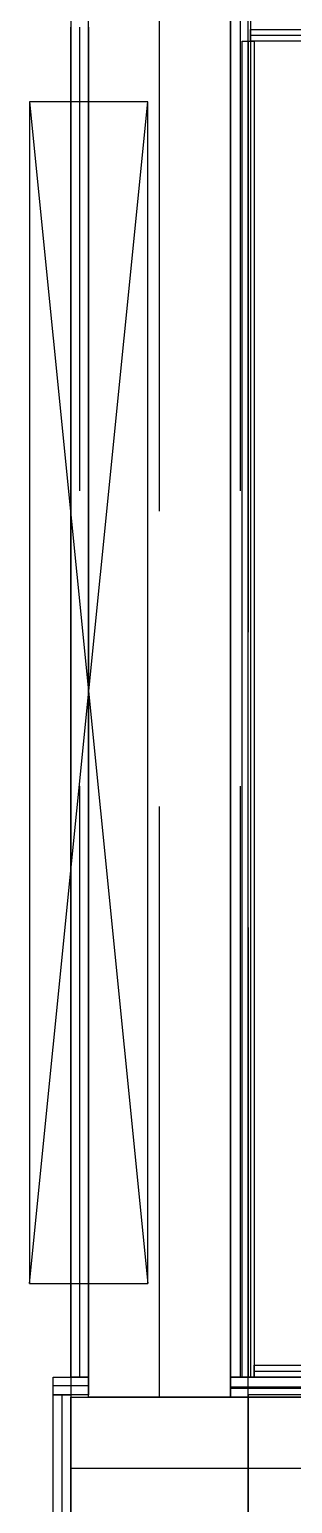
# Model space of a CAD drawing. Extents: x -23.2 to 18.8, y -18.4 to 11.3.
# Drawn here: x -4.906 to -4.684, y -1.269 to -0.021 of the extents above; entities that cross this region are included whole.
import ezdxf

# ---------------------------------------------------------------- set-up
doc = ezdxf.new("R2010")
doc.units = 0
doc.linetypes.add('Dashed', pattern=[0.75, 0.5, -0.25])
for name, color, linetype in [('EJE_MUROS', 8, 'Continuous'), ('LOSAS', 3, 'Continuous'), ('MUROS', 7, 'Continuous'), ('VENTANAS', 4, 'Continuous'), ('VIGAS', 5, 'Continuous')]:
    doc.layers.add(name, color=color, linetype=linetype)

msp = doc.modelspace()

# ---------------------------------------------------------------- linework, layer by layer
at = {"layer": 'EJE_MUROS', "linetype": 'Dashed'}
for p, q in [((-4.7962, -1.1786), (-4.7962, -0.0041)), ((-4.7277, -1.1616), (-4.7277, -0.0041)), ((-4.8637, -1.1616), (-4.8637, -0.0191)), ((-4.7212, -0.0311), (-4.7212, -1.1616)), ((-0.8342, -0.0261), (-4.7192, -0.0261)), ((-4.7162, -1.1566), (-2.1662, -1.1566)), ((-4.8562, -1.1691), (-4.8862, -1.1691)), ((-2.1695, -1.1701), (-4.7362, -1.1701)), ((-4.8787, -1.1766), (-4.8787, -4.1262)), ((-4.8712, -1.2386), (-2.1866, -1.2386))]:
    msp.add_line(p, q, dxfattribs=at)
at = {"layer": 'LOSAS'}
for p, q in [((-4.7362, -1.1711), (-4.7362, 0.0959)), ((-2.1715, -1.1711), (-4.7362, -1.1711))]:
    msp.add_line(p, q, dxfattribs=at)
at = {"layer": 'MUROS'}
for p, q in [((-4.8562, -1.1786), (-4.8562, -0.0041)), ((-4.7362, -0.0041), (-4.7362, -1.1786)), ((-4.7362, -1.1616), (-4.7362, -0.0041)), ((-4.7192, -0.0041), (-4.7192, -1.1616)), ((-4.8712, -1.1616), (-4.8712, -0.0191)), ((-4.8562, -0.0191), (-4.8562, -1.1616)), ((-4.7192, -0.0311), (-4.7192, -0.0211)), ((-4.7192, -0.0211), (-0.8342, -0.0211)), ((-4.7262, -1.1616), (-4.7262, -0.0311)), ((-4.7262, -0.0311), (-4.7162, -0.0311)), ((-0.8342, -0.0311), (-4.7192, -0.0311)), ((-4.7162, -0.0311), (-4.7162, -1.1616)), ((-4.7162, -1.1516), (-2.1662, -1.1516)), ((-4.7162, -1.1616), (-4.7162, -1.1516)), ((-4.8862, -1.1766), (-4.8862, -1.1616)), ((-4.8862, -1.1616), (-4.8562, -1.1616)), ((-4.8562, -1.1616), (-4.8712, -1.1616)), ((-4.8562, -1.1616), (-4.8562, -1.1766)), ((-4.7362, -1.1786), (-4.7362, -1.1616)), ((-4.7362, -1.1616), (-2.1695, -1.1616)), ((-4.7192, -1.1616), (-4.7362, -1.1616)), ((-4.7162, -1.1616), (-4.7262, -1.1616)), ((-2.1662, -1.1616), (-4.7162, -1.1616)), ((-4.8562, -1.1766), (-4.8862, -1.1766)), ((-4.8862, -4.1262), (-4.8862, -1.1766)), ((-4.8862, -1.1766), (-4.8712, -1.1766)), ((-4.8712, -1.1766), (-4.8712, -4.1262)), ((-4.8712, -1.1786), (-2.1866, -1.1786)), ((-4.8712, -1.2986), (-4.8712, -1.1786)), ((-4.7362, -1.1786), (-4.8562, -1.1786)), ((-2.1695, -1.1786), (-4.7362, -1.1786))]:
    msp.add_line(p, q, dxfattribs=at)
at = {"layer": 'VENTANAS'}
for p, q in [((-4.9062, -0.0823), (-4.9062, -1.0823)), ((-4.8062, -0.0823), (-4.9062, -0.0823)), ((-4.9062, -0.0823), (-4.8062, -1.0823)), ((-4.9062, -1.0823), (-4.8062, -0.0823)), ((-4.9062, -0.0823), (-4.9062, -1.0823)), ((-4.8062, -0.0823), (-4.9062, -0.0823)), ((-4.9062, -0.0823), (-4.8062, -1.0823)), ((-4.9062, -1.0823), (-4.8062, -0.0823)), ((-4.9062, -0.0823), (-4.9062, -1.0823)), ((-4.8062, -0.0823), (-4.9062, -0.0823)), ((-4.9062, -0.0823), (-4.8062, -1.0823)), ((-4.9062, -1.0823), (-4.8062, -0.0823)), ((-4.9062, -0.0823), (-4.9062, -1.0823)), ((-4.8062, -0.0823), (-4.9062, -0.0823)), ((-4.9062, -0.0823), (-4.8062, -1.0823)), ((-4.9062, -1.0823), (-4.8062, -0.0823)), ((-4.9062, -0.0823), (-4.9062, -1.0823)), ((-4.8062, -0.0823), (-4.9062, -0.0823)), ((-4.9062, -0.0823), (-4.8062, -1.0823)), ((-4.9062, -1.0823), (-4.8062, -0.0823)), ((-4.9062, -0.0823), (-4.9062, -1.0823)), ((-4.8062, -0.0823), (-4.9062, -0.0823)), ((-4.9062, -0.0823), (-4.8062, -1.0823)), ((-4.9062, -1.0823), (-4.8062, -0.0823)), ((-4.9062, -0.0823), (-4.9062, -1.0823)), ((-4.8062, -0.0823), (-4.9062, -0.0823)), ((-4.9062, -0.0823), (-4.8062, -1.0823)), ((-4.9062, -1.0823), (-4.8062, -0.0823)), ((-4.9062, -0.0823), (-4.9062, -1.0823)), ((-4.8062, -0.0823), (-4.9062, -0.0823)), ((-4.9062, -0.0823), (-4.8062, -1.0823)), ((-4.9062, -1.0823), (-4.8062, -0.0823)), ((-4.9062, -0.0823), (-4.9062, -1.0823)), ((-4.8062, -0.0823), (-4.9062, -0.0823)), ((-4.9062, -0.0823), (-4.8062, -1.0823)), ((-4.9062, -1.0823), (-4.8062, -0.0823)), ((-4.9062, -0.0823), (-4.9062, -1.0823)), ((-4.8062, -0.0823), (-4.9062, -0.0823)), ((-4.9062, -0.0823), (-4.8062, -1.0823)), ((-4.9062, -1.0823), (-4.8062, -0.0823)), ((-4.8062, -1.0823), (-4.8062, -0.0823)), ((-4.8062, -1.0823), (-4.8062, -0.0823)), ((-4.8062, -1.0823), (-4.8062, -0.0823)), ((-4.8062, -1.0823), (-4.8062, -0.0823)), ((-4.8062, -1.0823), (-4.8062, -0.0823)), ((-4.8062, -1.0823), (-4.8062, -0.0823)), ((-4.8062, -1.0823), (-4.8062, -0.0823)), ((-4.8062, -1.0823), (-4.8062, -0.0823)), ((-4.8062, -1.0823), (-4.8062, -0.0823)), ((-4.8062, -1.0823), (-4.8062, -0.0823)), ((-4.9062, -1.0823), (-4.8062, -1.0823)), ((-4.9062, -1.0823), (-4.8062, -1.0823)), ((-4.9062, -1.0823), (-4.8062, -1.0823)), ((-4.9062, -1.0823), (-4.8062, -1.0823)), ((-4.9062, -1.0823), (-4.8062, -1.0823)), ((-4.9062, -1.0823), (-4.8062, -1.0823)), ((-4.9062, -1.0823), (-4.8062, -1.0823)), ((-4.9062, -1.0823), (-4.8062, -1.0823)), ((-4.9062, -1.0823), (-4.8062, -1.0823)), ((-4.9062, -1.0823), (-4.8062, -1.0823))]:
    msp.add_line(p, q, dxfattribs=at)
at = {"layer": 'VIGAS'}
for p, q in [((-4.8712, -0.0041), (-4.8712, -4.1262)), ((-4.7212, -4.1262), (-4.7212, -0.0041)), ((0.7238, -1.1766), (-4.7212, -1.1766)), ((-4.7212, -1.1766), (-4.7212, -1.3766))]:
    msp.add_line(p, q, dxfattribs=at)

doc.saveas('drawing.dxf')
